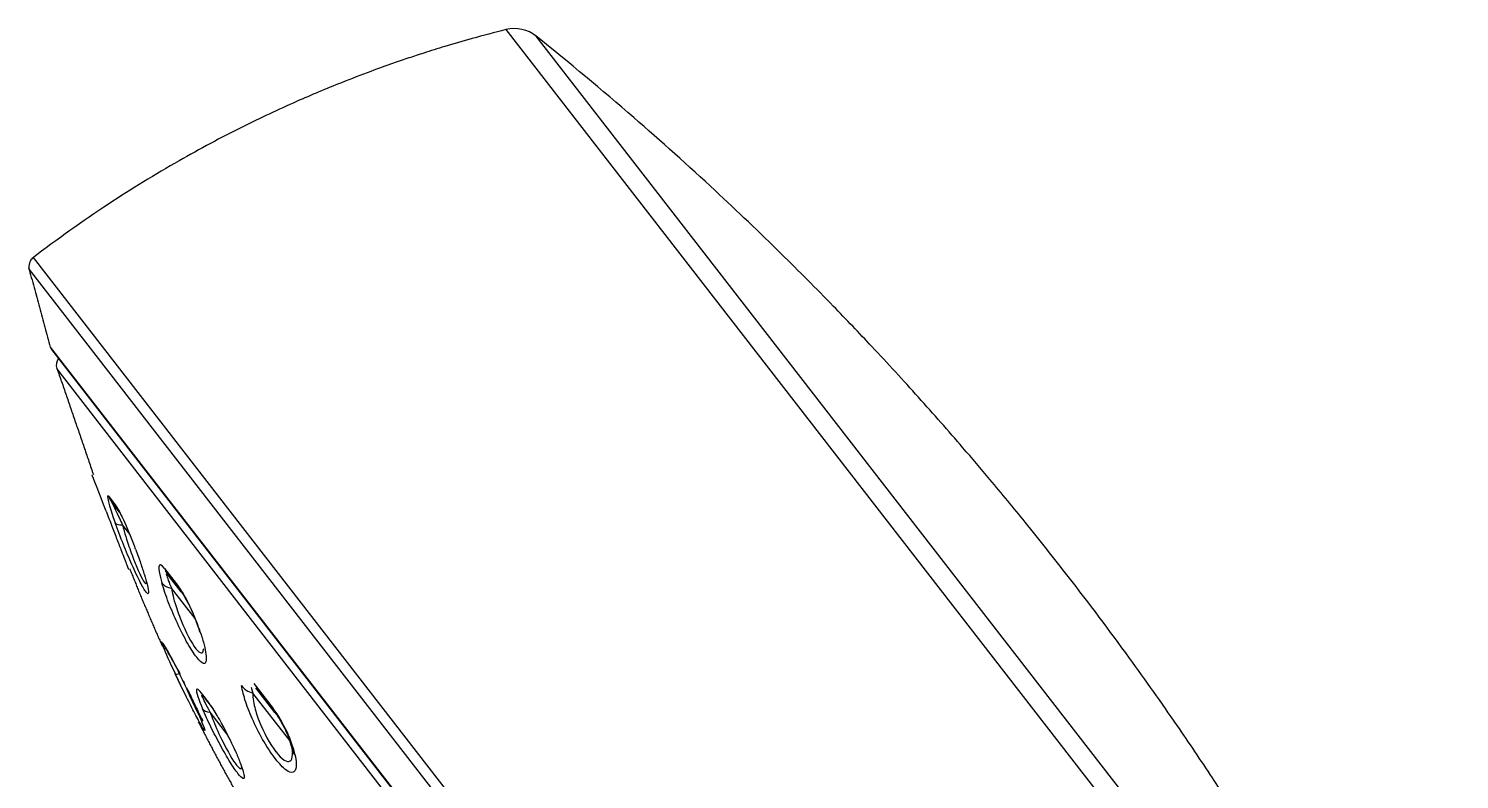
# Model space of a CAD drawing. Extents: x 0 to 1354, y 0 to 992.
# Drawn here: x 839.1 to 900.4, y 670.9 to 703 of the extents above; entities that cross this region are included whole.
import ezdxf

# ---------------------------------------------------------------- set-up
doc = ezdxf.new("R2010")
doc.units = 0
doc.header["$LTSCALE"] = 10
doc.header["$MEASUREMENT"] = 0
doc.layers.add('1', color=7, linetype='CONTINUOUS')

msp = doc.modelspace()

# ---------------------------------------------------------------- linework, layer by layer
at = {"layer": '1', "color": 7, "linetype": 'Continuous', "lineweight": -3}
for p, q in [((859.569, 703.002), (900.275, 650.524)), ((900.442, 651.702), (860.87, 702.718)), ((883.635, 636.096), (839.315, 693.233)), ((839.135, 692.713), (883.104, 636.028)), ((840.041, 689.393), (861.198, 662.117)), ((840.092, 689.293), (882.272, 634.915)), ((881.531, 635.337), (840.316, 688.47)), ((841.827, 683.916), (841.835, 683.906)), ((842.548, 682.986), (842.866, 682.577)), ((843.005, 682.317), (842.691, 682.722)), ((843.457, 681.354), (843.137, 681.767)), ((844.937, 679.906), (845.541, 679.128)), ((845.652, 678.905), (845.055, 679.675)), ((846.25, 677.752), (845.236, 679.06)), ((844.872, 676.686), (844.868, 676.691)), ((844.952, 676.547), (844.963, 676.533)), ((848.768, 674.968), (849.599, 673.897)), ((849.667, 673.73), (848.845, 674.79)), ((846.658, 674.384), (846.646, 674.4)), ((846.713, 674.277), (846.726, 674.26)), ((846.737, 674.246), (846.725, 674.261)), ((846.737, 674.246), (847.002, 673.905)), ((850.303, 672.527), (848.726, 674.56)), ((847.653, 672.76), (846.891, 673.742))]:
    msp.add_line(p, q, dxfattribs=at)
for centre, radius, start, end in [((859.933, 701.547), 1.5, 51.31632, 104.0407), ((839.619, 692.836), 0.5, 127.45941, 194.22213), ((840.329, 689.477), 0.3, 196.31569, 217.7995), ((840.795, 688.616), 0.5, 144.06275, 196.89958)]:
    msp.add_arc(centre, radius, start, end, dxfattribs=at)
for centre, major_axis, ratio, start_param, end_param in [((843.482, 683.335), (-0.79, -0.613), 0.95956, 5.969297, 6.283185), ((843.796, 682.93), (0.79, 0.613), 0.941765, 2.827704, 3.141593), ((843.749, 682.227), (-0.941, -0.34), 0.329999, 0.070847, 0.748876), ((845.845, 680.288), (-0.79, -0.613), 0.825606, 5.969297, 6.283185), ((845.727, 679.677), (-0.958, -0.287), 0.591366, 0.189181, 0.86721), ((846.442, 679.518), (0.79, 0.613), 0.791757, 2.827704, 3.141593), ((847.376, 677.551), (-0.953, -0.304), 0.532582, 6.233886, 6.511252), ((845.595, 677.024), (0.632, 0.49), 0.98313, 2.907178, 3.141593), ((845.599, 677.018), (-0.632, -0.49), 0.982815, 6.04877, 6.283185), ((846.111, 675.748), (-0.724, -0.341), 0.197622, 0.016742, 0.713605), ((849.106, 675.321), (-0.987, -0.159), 0.794845, 0.373885, 1.051914), ((847.357, 674.752), (0.632, 0.49), 0.850668, 2.907178, 3.141593), ((847.369, 674.736), (-0.632, -0.49), 0.849766, 6.04877, 6.283185), ((847.279, 674.242), (-0.735, -0.316), 0.529919, 0.109514, 0.806377), ((850.457, 674.343), (0.79, 0.613), 0.564247, 2.827704, 3.141593), ((848.68, 672.436), (-0.733, -0.32), 0.498558, 6.187562, 6.436277), ((851.376, 672.395), (-0.98, -0.201), 0.752136, 0.016121, 0.389894)]:
    msp.add_ellipse(centre, major_axis=major_axis, ratio=ratio, start_param=start_param, end_param=end_param, dxfattribs=at)
for points, knots in [([(859.569, 703.002), (859.086, 702.881), (858.211, 702.65), (857.038, 702.309), (856.135, 702.027), (855.4, 701.786), (854.645, 701.527), (853.678, 701.18), (852.289, 700.646), (850.439, 699.869), (848.109, 698.773), (845.407, 697.329), (842.384, 695.475), (840.331, 694.013), (839.267, 693.196)], [0, 0, 0, 0, 0.065803, 0.119602, 0.161317, 0.190896, 0.221863, 0.266738, 0.326647, 0.418415, 0.531851, 0.666834, 0.823065, 1, 1, 1, 1]), ([(883.679, 679.555), (883.072, 680.337), (881.964, 681.735), (880.45, 683.57), (879.24, 684.991), (878.218, 686.165), (877.255, 687.248), (876.268, 688.334), (875.054, 689.641), (873.433, 691.339), (871.204, 693.581), (868.367, 696.292), (864.881, 699.422), (862.287, 701.583), (860.87, 702.718)], [0, 0, 0, 0, 0.091203, 0.164228, 0.219022, 0.26303, 0.307492, 0.352519, 0.398108, 0.471724, 0.568695, 0.689131, 0.832952, 1, 1, 1, 1]), ([(842.691, 682.722), (842.698, 682.709), (842.715, 682.677), (842.819, 682.45), (842.973, 682.116), (843.09, 681.866), (843.137, 681.767)], [0, 0, 0, 0, 0.208279, 0.500324, 0.801781, 1, 1, 1, 1]), ([(842.432, 682.365), (842.514, 682.149), (842.674, 681.733), (842.9, 681.143), (843.131, 680.542), (843.347, 679.988), (843.396, 679.859), (843.396, 679.859), (843.396, 679.859)], [0, 0, 0, 0, 0.174866, 0.338216, 0.500147, 0.754549, 0.999211, 1, 1, 1, 1]), ([(843.695, 680.736), (843.77, 680.531), (843.914, 680.133), (844.082, 679.619), (844.217, 679.143), (844.287, 678.776), (844.167, 678.833), (843.912, 679.257), (843.548, 680.035), (843.16, 680.95), (842.935, 681.555), (842.819, 681.866)], [0, 0, 0, 0, 0.087456, 0.169153, 0.25014, 0.377375, 0.499739, 0.622279, 0.749894, 0.871256, 1, 1, 1, 1]), ([(843.137, 681.767), (843.159, 681.681), (843.219, 681.445), (843.374, 680.944), (843.691, 680.048), (843.984, 679.425), (844.127, 679.24), (844.153, 679.246), (844.159, 679.304)], [0, 0, 0, 0, 0.074703, 0.205338, 0.409876, 0.805792, 0.805995, 1, 1, 1, 1]), ([(845.055, 679.675), (845.039, 679.692), (844.999, 679.732), (845.02, 679.613), (845.107, 679.365), (845.2, 679.146), (845.236, 679.06)], [0, 0, 0, 0, 0.208279, 0.500324, 0.801781, 1, 1, 1, 1]), ([(900.442, 651.702), (899.873, 652.964), (898.772, 655.309), (897.145, 658.537), (895.695, 661.247), (894.449, 663.467), (893.358, 665.338), (892.277, 667.131), (891.118, 668.988), (889.789, 671.042), (888.195, 673.409), (886.153, 676.298), (884.571, 678.405), (883.679, 679.555)], [0, 0, 0, 0, 0.127492, 0.238457, 0.332806, 0.410489, 0.472843, 0.532186, 0.603305, 0.674314, 0.75745, 0.866048, 1, 1, 1, 1]), ([(846.485, 677.14), (846.539, 676.96), (846.645, 676.613), (846.723, 676.214), (846.734, 675.898), (846.639, 675.744), (846.333, 676.042), (845.925, 676.662), (845.487, 677.536), (845.084, 678.469), (844.908, 679.01), (844.818, 679.289)], [0, 0, 0, 0, 0.087456, 0.169153, 0.25014, 0.377375, 0.499739, 0.622279, 0.749894, 0.871256, 1, 1, 1, 1]), ([(845.236, 679.06), (845.249, 678.986), (845.283, 678.784), (845.406, 678.325), (845.71, 677.445), (846.1, 676.696), (846.467, 676.223), (846.595, 676.23), (846.614, 676.451), (846.615, 676.462)], [0, 0, 0, 0, 0.061082, 0.167897, 0.335139, 0.658862, 0.659028, 0.983191, 1, 1, 1, 1]), ([(845.617, 678.956), (845.693, 678.853), (845.841, 678.625), (846.066, 678.186), (846.264, 677.72), (846.369, 677.423), (846.416, 677.275)], [0, 0, 0, 0, 0.247766, 0.491358, 0.742839, 1, 1, 1, 1]), ([(844.868, 676.691), (844.839, 676.729), (844.81, 676.766), (844.805, 676.733), (844.828, 676.665), (844.971, 676.311), (845.166, 675.875), (845.388, 675.404)], [0, 0, 0, 0, 0.25, 0.25, 0.5, 0.5, 1, 1, 1, 1]), ([(845.881, 674.769), (845.657, 675.244), (845.407, 675.748), (845.124, 676.284), (845.046, 676.423), (844.934, 676.607), (844.902, 676.647), (844.872, 676.686)], [0, 0, 0, 0, 0.5, 0.5, 0.75, 0.75, 1, 1, 1, 1]), ([(845.608, 675.396), (845.416, 675.735), (845.227, 676.07), (845.036, 676.401), (844.987, 676.484), (844.935, 676.569), (844.934, 676.57), (844.963, 676.533)], [0, 0, 0, 0, 0.5, 0.5, 0.75, 0.75, 1, 1, 1, 1]), ([(845.881, 674.769), (845.968, 674.584), (846.136, 674.227), (846.35, 673.756), (846.542, 673.313), (846.684, 672.957), (846.654, 672.937), (846.482, 673.218), (846.163, 673.822), (845.782, 674.58), (845.521, 675.127), (845.388, 675.404)], [0, 0, 0, 0, 0.087607, 0.169371, 0.250856, 0.377447, 0.501128, 0.621802, 0.747777, 0.872041, 1, 1, 1, 1]), ([(845.742, 675.07), (845.755, 675.04), (845.893, 674.709), (846.24, 673.933), (846.495, 673.443), (846.561, 673.358), (846.568, 673.355), (846.57, 673.366)], [0, 0, 0, 0, 0.035196, 0.379493, 0.871321, 0.872646, 1, 1, 1, 1]), ([(845.876, 674.795), (845.979, 674.586), (846.163, 674.212), (846.393, 673.741), (846.537, 673.437), (846.569, 673.372), (846.571, 673.368)], [0, 0, 0, 0, 0.26605, 0.52204, 0.769922, 1, 1, 1, 1]), ([(846.646, 674.4), (846.561, 674.509), (846.476, 674.619), (846.352, 674.74), (846.314, 674.75), (846.287, 674.615), (846.389, 674.299), (846.566, 673.886)], [0, 0, 0, 0, 0.25, 0.25, 0.5, 0.5, 1, 1, 1, 1]), ([(850.527, 671.928), (850.551, 671.788), (850.597, 671.517), (850.565, 671.262), (850.436, 671.125), (850.172, 671.189), (849.705, 671.694), (849.189, 672.455), (848.734, 673.349), (848.376, 674.225), (848.282, 674.661), (848.233, 674.886)], [0, 0, 0, 0, 0.087456, 0.169153, 0.25014, 0.377375, 0.499739, 0.622279, 0.749894, 0.871256, 1, 1, 1, 1]), ([(848.656, 674.819), (848.659, 674.798), (848.673, 674.726), (848.705, 674.627), (848.726, 674.56)], [0, 0, 0, 0, 0.321609, 1, 1, 1, 1]), ([(846.891, 673.742), (846.725, 674.048), (846.596, 674.305), (846.532, 674.472), (846.531, 674.492), (846.585, 674.442), (846.641, 674.37), (846.725, 674.261)], [0, 0, 0, 0, 0.5, 0.5, 0.75, 0.75, 1, 1, 1, 1]), ([(847.979, 672.064), (847.795, 672.487), (847.536, 673.003), (847.163, 673.656), (847.042, 673.85), (846.831, 674.161), (846.743, 674.273), (846.658, 674.384)], [0, 0, 0, 0, 0.5, 0.5, 0.75, 0.75, 1, 1, 1, 1]), ([(846.737, 674.246), (846.824, 674.133), (846.929, 673.999), (847.056, 673.824), (847.071, 673.803), (847.087, 673.782)], [0, 0, 0, 0, 0.881349, 0.881349, 1, 1, 1, 1]), ([(848.726, 674.56), (848.725, 674.504), (848.723, 674.35), (848.786, 673.967), (849.026, 673.17), (849.463, 672.361), (849.968, 671.71), (850.321, 671.501), (850.418, 671.807), (850.427, 671.974), (850.427, 672.006)], [0, 0, 0, 0, 0.051469, 0.141473, 0.282394, 0.555169, 0.555309, 0.828454, 0.969059, 1, 1, 1, 1]), ([(847.979, 672.064), (848.047, 671.904), (848.179, 671.593), (848.302, 671.239), (848.365, 670.963), (848.333, 670.831), (848.102, 671.071), (847.756, 671.576), (847.334, 672.313), (846.904, 673.133), (846.68, 673.633), (846.566, 673.886)], [0, 0, 0, 0, 0.087607, 0.169371, 0.250856, 0.377447, 0.501128, 0.621802, 0.747777, 0.872041, 1, 1, 1, 1]), ([(846.891, 673.742), (846.935, 673.62), (847.074, 673.233), (847.482, 672.332), (847.877, 671.661), (848.158, 671.299), (848.234, 671.273), (848.244, 671.375)], [0, 0, 0, 0, 0.112844, 0.354672, 0.700123, 0.701053, 1, 1, 1, 1]), ([(849.642, 673.767), (849.737, 673.639), (849.91, 673.379), (850.14, 672.94), (850.308, 672.525), (850.377, 672.286), (850.4, 672.175)], [0, 0, 0, 0, 0.252771, 0.498396, 0.748261, 1, 1, 1, 1]), ([(850.427, 672.002), (850.427, 671.971), (850.425, 671.942), (850.423, 671.914), (850.423, 671.914)], [0, 0, 0, 0, 0.993424, 1, 1, 1, 1])]:
    msp.add_open_spline(points, degree=3, knots=knots, dxfattribs=at)
for points, degree in [([(839.111, 692.807), (840.041, 689.393)], 1), ([(840.355, 688.402), (841.89, 683.925)], 1), ([(842.432, 682.365), (842.148, 683.109), (841.85, 683.887), (841.835, 683.906)], 3), ([(842.548, 682.986), (842.4, 683.177), (842.562, 682.576), (842.819, 681.866)], 3), ([(843.695, 680.736), (843.428, 681.459), (843.044, 682.348), (842.866, 682.577)], 3), ([(842.963, 682.377), (843.008, 682.315), (843.056, 682.237), (843.108, 682.14)], 3), ([(843.45, 679.883), (844.109, 678.208), (844.843, 676.569)], 2), ([(844.937, 679.906), (844.64, 680.29), (844.633, 679.907), (844.818, 679.289)], 3), ([(846.485, 677.14), (846.279, 677.783), (845.864, 678.711), (845.541, 679.128)], 3), ([(844.967, 676.528), (844.983, 676.508), (845.004, 676.48), (845.032, 676.443)], 3), ([(845.379, 675.4), (845.545, 675.046), (845.714, 674.694)], 2), ([(850.527, 671.928), (850.421, 672.443), (850.036, 673.334), (849.599, 673.897)], 3), ([(846.386, 673.332), (847.192, 671.74), (848.073, 670.184)], 2), ([(850.4, 672.175), (850.425, 671.951)], 1)]:
    msp.add_open_spline(points, degree=degree, dxfattribs=at)

doc.saveas('drawing.dxf')
